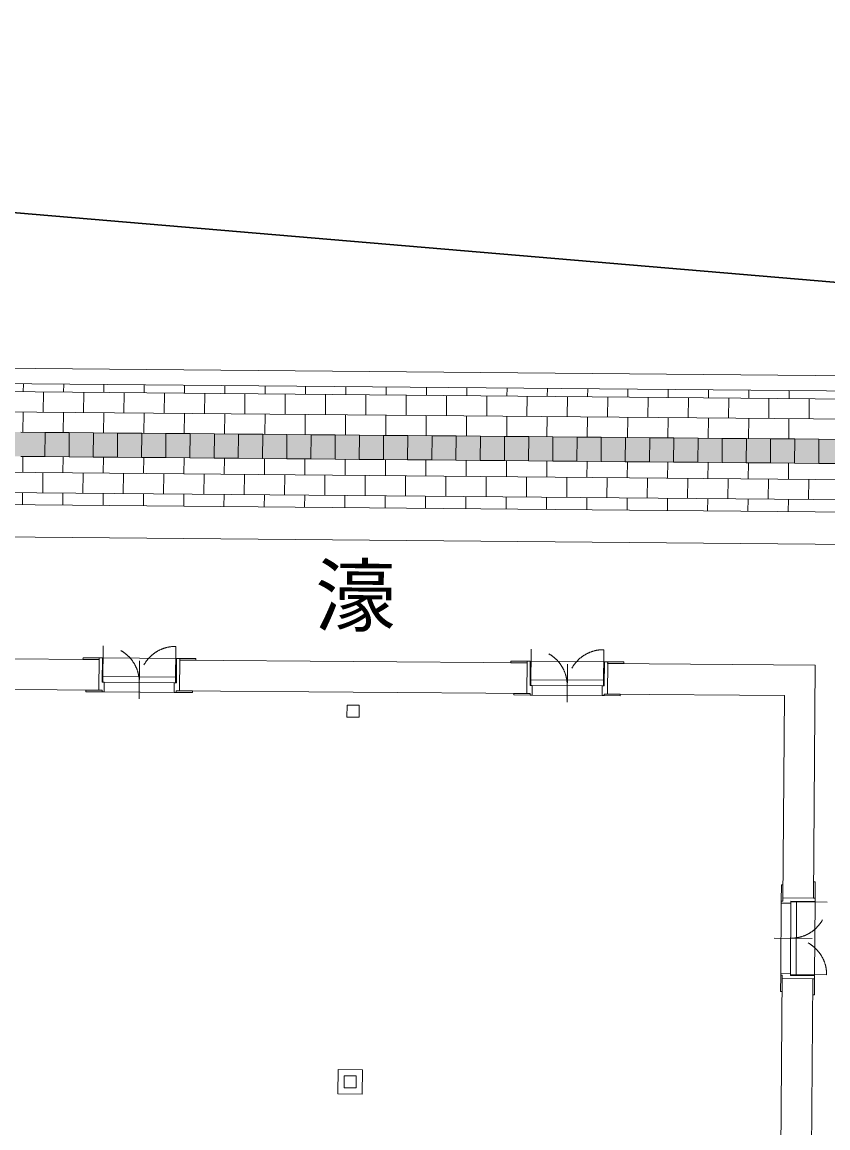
# Model space of a CAD drawing. Units: millimetres, scale not verified. Extents: x -94331 to 144568, y -56598 to 62562.
# Drawn here: x 3329 to 13324, y -5482 to 8227 of the extents above; entities that cross this region are included whole.
import ezdxf
from ezdxf.enums import TextEntityAlignment as Align

# ---------------------------------------------------------------- set-up
doc = ezdxf.new("R2010")
doc.units = ezdxf.units.MM
doc.header["$LTSCALE"] = 400
doc.linetypes.add('DASHED1', pattern=[1.8, 1.2, -0.6])
for name, color, linetype, lineweight in [('0-0_芯', 1, 'Continuous', 30), ('0-2_壁', 7, 'Continuous', 9), ('0-4_衛生設備', 7, 'Continuous', 9), ('0-5_雑', 7, 'Continuous', 9)]:
    doc.layers.add(name, color=color, linetype=linetype, lineweight=lineweight)
doc.layers.add('0-7_ハッチ', color=7, linetype='Continuous')
doc.layers.add('0-C_0', color=8, linetype='Continuous')
doc.styles.add('ＭＳ ゴシック', font='')
doc.styles.get('ＭＳ ゴシック').set_extended_font_data('MS Gothic')

msp = doc.modelspace()

# ---------------------------------------------------------------- linework, layer by layer
at = {"layer": '0-0_芯'}
msp.add_line((35201.4, 3158.4), (-32989.8, 8932.1), dxfattribs=at)
at = {"layer": '0-2_壁'}
for p, q in [((710.2, 3956.5), (16785.9, 3815.2)), ((15082.9, 2140.1), (-4, 2272.8)), ((14679.9, 1743.6), (240.3, 1870.6)), ((4332.5, 44.6), (4335.9, 494.6)), ((5232.4, 37.7), (5235.9, 487.7)), ((9640.6, 3.9), (9644, 453.9)), ((10540.6, -3), (10544, 447)), ((4284.6, 325), (1708.8, 344.8)), ((4281.7, -55), (4284.8, 345)), ((4324.8, 344.7), (4284.8, 345)), ((4322.5, 44.7), (4324.8, 344.7)), ((4324.8, 344.7), (5244.7, 337.6)), ((4780.9, -164.3), (4784.5, 307.9)), ((5242.4, 37.7), (5244.7, 337.6)), ((5244.7, 337.6), (5284.7, 337.3)), ((5281.7, -62.7), (5284.7, 337.3)), ((7438.7, 300.8), (5284.6, 317.3)), ((7438.7, 300.8), (9592.7, 284.3)), ((9589.8, -95.7), (9592.9, 304.3)), ((9632.9, 304), (9592.9, 304.3)), ((9630.6, 4), (9632.9, 304)), ((10552.9, 296.9), (9632.9, 304)), ((10550.5, -3.1), (10552.9, 296.9)), ((10552.9, 296.9), (10592.9, 296.6)), ((10589.8, -103.4), (10592.9, 296.6)), ((10592.7, 276.6), (13168.5, 256.8)), ((10089, -205.1), (10092.6, 267.2)), ((13146.3, -2633.1), (13168.5, 256.8)), ((4347.5, 44.5), (4322.5, 44.7)), ((5243, 107.6), (4323, 114.7)), ((4346.5, -75.5), (4347.5, 44.5)), ((5242.4, 37.7), (4347.5, 44.5)), ((5216.5, -82.2), (5217.4, 37.8)), ((5217.4, 37.8), (5242.4, 37.7)), ((9630.6, 4), (10525.6, -2.9)), ((9655.6, 3.8), (9630.6, 4)), ((9631.1, 74), (10551.1, 66.9)), ((9654.7, -116.2), (9655.6, 3.8)), ((4321.5, -75.3), (4346.5, -75.5)), ((5241.5, -82.3), (4346.5, -75.5)), ((5241.5, -82.3), (5216.5, -82.2)), ((5241.5, -82.3), (5241.7, -62.3)), ((7435.7, -79.2), (5241.7, -62.3)), ((7435.7, -79.2), (9629.8, -96)), ((9629.7, -116), (9629.8, -96)), ((9629.7, -116), (10524.6, -122.9)), ((9629.7, -116), (9654.7, -116.2)), ((10524.6, -122.9), (10525.6, -2.9)), ((10549.6, -123.1), (10524.6, -122.9)), ((10525.6, -2.9), (10550.5, -3.1)), ((12766, -2670.2), (12785.6, -120.2)), ((12746, -2670), (12766, -2670.2)), ((12766.3, -2630.2), (13166.3, -2633.2)), ((12866, -2670.9), (12859.1, -3565.9)), ((12865.9, -2680.9), (13315.9, -2684.4)), ((12936, -2671.5), (12929, -3591.4)), ((13158.9, -3593.2), (13166, -2673.2)), ((13166, -2673.2), (13166.3, -2633.2)), ((12657, -3129.3), (13129.2, -3133)), ((12734, -6845), (12759, -3590.1)), ((12739, -3590), (12739.2, -3565)), ((12739, -3590), (12759, -3590.1)), ((12758.7, -3630.1), (13158.6, -3633.2)), ((12859, -3580.9), (13309, -3584.4)), ((13114, -6848), (13138.6, -3633)), ((13158.9, -3593.2), (13158.6, -3633.2))]:
    msp.add_line(p, q, dxfattribs=at)
for points in [[(-1877.7, 6316), (629.9, 3767.2), (16594.4, 3626.8)], [(4321.5, -75.3), (4321.7, -55.3), (2085.9, -38.1)], [(10549.6, -123.1), (10549.8, -103.1), (12785.6, -120.2)], [(12746, -2670), (12739.2, -3565), (12859.1, -3565.9), (12859, -3590.9), (13158.9, -3593.2)], [(12746, -2670), (12745.8, -2695), (12865.8, -2695.9), (12866, -2670.9), (13166, -2673.2)]]:
    msp.add_lwpolyline(points, dxfattribs=at)
for points in [[(4284.6, 325), (4084.6, 326.5), (4084.8, 346.5), (4284.8, 345)], [(5284.6, 317.3), (5484.6, 315.8), (5484.7, 335.8), (5284.7, 337.3)], [(9592.7, 284.3), (9392.7, 285.8), (9392.9, 305.8), (9592.9, 304.3)], [(10592.7, 276.6), (10792.7, 275.1), (10792.8, 295.1), (10592.9, 296.6)], [(4321.7, -55.3), (4121.7, -53.8), (4121.6, -73.8), (4321.5, -75.3)], [(5241.7, -62.3), (5441.7, -63.9), (5441.5, -83.9), (5241.5, -82.3)], [(9629.8, -96), (9429.8, -94.5), (9429.7, -114.5), (9629.7, -116)], [(10549.8, -103.1), (10749.8, -104.6), (10749.6, -124.6), (10549.6, -123.1)], [(7509.5, -241.7), (7508.3, -391.7), (7358.4, -390.5), (7359.5, -240.5)], [(13146.3, -2633.1), (13147.8, -2433.1), (13167.8, -2433.2), (13166.3, -2633.2)], [(12766, -2670.2), (12767.6, -2470.2), (12747.6, -2470), (12746, -2670)], [(12759, -3590.1), (12757.4, -3790.1), (12737.4, -3790), (12739, -3590)], [(13138.6, -3633), (13137.1, -3833), (13157.1, -3833.2), (13158.6, -3633.2)], [(7549.8, -4762.5), (7547.5, -5062.5), (7247.5, -5060.2), (7249.8, -4760.2)], [(7474.2, -4836.9), (7473.1, -4986.9), (7323.1, -4985.7), (7324.2, -4835.7)]]:
    msp.add_lwpolyline(points, close=True, dxfattribs=at)
at = {"layer": '0-2_壁', "linetype": 'DASHED1'}
for centre, start, end in [((4332.5, 44.6), 359.56035, 89.56035), ((5232.4, 37.7), 89.56035, 179.56035), ((9640.6, 3.9), 359.56035, 89.56035), ((10540.6, -3), 89.56035, 179.56035), ((12865.9, -2680.9), 269.56035, 359.56035), ((12859, -3580.9), 359.56035, 89.56035)]:
    msp.add_arc(centre, 450, start, end, dxfattribs=at)
at = {"layer": '0-4_衛生設備'}
for p, q in [((3614.1, 3141), (3314.1, 3143.6)), ((3611.5, 2841), (3614.1, 3141)), ((3914.1, 3138.3), (3614.1, 3141)), ((3911.5, 2838.3), (3914.1, 3138.3)), ((4214.1, 3135.7), (3914.1, 3138.3)), ((4211.5, 2835.7), (4214.1, 3135.7)), ((4514.1, 3133.1), (4214.1, 3135.7)), ((4511.4, 2833.1), (4514.1, 3133.1)), ((4814.1, 3130.4), (4514.1, 3133.1)), ((4811.4, 2830.4), (4814.1, 3130.4)), ((5114.1, 3127.8), (4814.1, 3130.4)), ((5111.4, 2827.8), (5114.1, 3127.8)), ((5414, 3125.1), (5114.1, 3127.8)), ((5411.4, 2825.2), (5414, 3125.1)), ((5714, 3122.5), (5414, 3125.1)), ((5711.4, 2822.5), (5714, 3122.5)), ((6014, 3119.9), (5714, 3122.5)), ((6011.4, 2819.9), (6014, 3119.9)), ((6314, 3117.2), (6014, 3119.9)), ((6311.4, 2817.2), (6314, 3117.2)), ((6614, 3114.6), (6314, 3117.2)), ((6611.4, 2814.6), (6614, 3114.6)), ((6914, 3112), (6614, 3114.6)), ((6911.4, 2812), (6914, 3112)), ((7214, 3109.3), (6914, 3112)), ((7211.3, 2809.3), (7214, 3109.3)), ((7514, 3106.7), (7214, 3109.3)), ((7511.3, 2806.7), (7514, 3106.7)), ((7814, 3104), (7514, 3106.7)), ((7811.3, 2804), (7814, 3104)), ((8113.9, 3101.4), (7814, 3104)), ((8111.3, 2801.4), (8113.9, 3101.4)), ((8413.9, 3098.8), (8113.9, 3101.4)), ((8411.3, 2798.8), (8413.9, 3098.8)), ((8713.9, 3096.1), (8413.9, 3098.8)), ((8711.3, 2796.1), (8713.9, 3096.1)), ((9013.9, 3093.5), (8713.9, 3096.1)), ((9011.3, 2793.5), (9013.9, 3093.5)), ((9313.9, 3090.8), (9013.9, 3093.5)), ((9311.3, 2790.9), (9313.9, 3090.8)), ((9613.9, 3088.2), (9313.9, 3090.8)), ((9611.2, 2788.2), (9613.9, 3088.2)), ((9913.9, 3085.6), (9613.9, 3088.2)), ((9911.2, 2785.6), (9913.9, 3085.6)), ((10213.9, 3082.9), (9913.9, 3085.6)), ((10211.2, 2782.9), (10213.9, 3082.9)), ((10513.9, 3080.3), (10213.9, 3082.9)), ((10511.2, 2780.3), (10513.9, 3080.3)), ((10813.8, 3077.7), (10513.9, 3080.3)), ((10811.2, 2777.7), (10813.8, 3077.7)), ((11113.8, 3075), (10813.8, 3077.7)), ((11111.2, 2775), (11113.8, 3075)), ((11413.8, 3072.4), (11113.8, 3075)), ((11411.2, 2772.4), (11413.8, 3072.4)), ((11713.8, 3069.7), (11413.8, 3072.4)), ((11711.2, 2769.8), (11713.8, 3069.7)), ((12013.8, 3067.1), (11713.8, 3069.7)), ((12011.2, 2767.1), (12013.8, 3067.1)), ((12313.8, 3064.5), (12013.8, 3067.1)), ((12311.1, 2764.5), (12313.8, 3064.5)), ((12613.8, 3061.8), (12313.8, 3064.5)), ((12611.1, 2761.8), (12613.8, 3061.8)), ((12913.8, 3059.2), (12613.8, 3061.8)), ((12911.1, 2759.2), (12913.8, 3059.2)), ((13213.7, 3056.6), (12913.8, 3059.2)), ((13211.1, 2756.6), (13213.7, 3056.6)), ((13513.7, 3053.9), (13213.7, 3056.6)), ((3311.5, 2843.6), (3611.5, 2841)), ((3611.5, 2841), (3911.5, 2838.3)), ((3911.5, 2838.3), (4211.5, 2835.7)), ((4211.5, 2835.7), (4511.4, 2833.1)), ((4511.4, 2833.1), (4811.4, 2830.4)), ((4811.4, 2830.4), (5111.4, 2827.8)), ((5111.4, 2827.8), (5411.4, 2825.2)), ((5411.4, 2825.2), (5711.4, 2822.5)), ((5711.4, 2822.5), (6011.4, 2819.9)), ((6011.4, 2819.9), (6311.4, 2817.2)), ((6311.4, 2817.2), (6611.4, 2814.6)), ((6611.4, 2814.6), (6911.4, 2812)), ((6911.4, 2812), (7211.3, 2809.3)), ((7211.3, 2809.3), (7511.3, 2806.7)), ((7511.3, 2806.7), (7811.3, 2804)), ((7811.3, 2804), (8111.3, 2801.4)), ((8111.3, 2801.4), (8411.3, 2798.8)), ((8411.3, 2798.8), (8711.3, 2796.1)), ((8711.3, 2796.1), (9011.3, 2793.5)), ((9011.3, 2793.5), (9311.3, 2790.9)), ((9311.3, 2790.9), (9611.2, 2788.2)), ((9611.2, 2788.2), (9911.2, 2785.6)), ((9911.2, 2785.6), (10211.2, 2782.9)), ((10211.2, 2782.9), (10511.2, 2780.3)), ((10511.2, 2780.3), (10811.2, 2777.7)), ((10811.2, 2777.7), (11111.2, 2775)), ((11111.2, 2775), (11411.2, 2772.4)), ((11411.2, 2772.4), (11711.2, 2769.8)), ((11711.2, 2769.8), (12011.2, 2767.1)), ((12011.2, 2767.1), (12311.1, 2764.5)), ((12311.1, 2764.5), (12611.1, 2761.8)), ((12611.1, 2761.8), (12911.1, 2759.2)), ((12911.1, 2759.2), (13211.1, 2756.6)), ((13211.1, 2756.6), (13511.1, 2753.9))]:
    msp.add_line(p, q, dxfattribs=at)
at = {"layer": '0-5_雑'}
for p, q in [((3345, 3743.4), (3344.2, 3643.4)), ((3844.9, 3739), (3844.2, 3639)), ((4344.9, 3734.6), (4344.1, 3634.6)), ((4844.9, 3730.2), (4844.1, 3630.2)), ((5344.9, 3725.8), (5344.1, 3625.8)), ((5844.9, 3721.4), (5844.1, 3621.4)), ((6344.8, 3717), (6344.1, 3617)), ((6844.8, 3712.6), (6844, 3612.6)), ((7344.8, 3708.2), (7344, 3608.2)), ((7844.8, 3703.8), (7844, 3603.8)), ((16593.7, 3526.8), (-119.9, 3673.8)), ((3594.2, 3641.2), (3592.3, 3391.2)), ((4094.2, 3636.8), (4092.2, 3386.8)), ((4594.1, 3632.4), (4592.2, 3382.4)), ((5094.1, 3628), (5092.2, 3378)), ((5594.1, 3623.6), (5592.2, 3373.6)), ((6094.1, 3619.2), (6092.2, 3369.2)), ((6594.1, 3614.8), (6592.1, 3364.8)), ((7094, 3610.4), (7092.1, 3360.4)), ((7594, 3606), (7592.1, 3356)), ((8094, 3601.6), (8092.1, 3351.6)), ((8344.8, 3699.4), (8344, 3599.4)), ((8594, 3597.2), (8592.1, 3347.2)), ((8844.7, 3695), (8844, 3595)), ((9094, 3592.8), (9092, 3342.8)), ((9344.7, 3690.6), (9344, 3590.6)), ((9593.9, 3588.4), (9592, 3338.4)), ((9844.7, 3686.2), (9843.9, 3586.2)), ((10093.9, 3584), (10092, 3334)), ((10344.7, 3681.8), (10343.9, 3581.8)), ((10593.9, 3579.6), (10592, 3329.6)), ((10844.7, 3677.4), (10843.9, 3577.4)), ((11093.9, 3575.2), (11092, 3325.2)), ((11344.6, 3673), (11343.9, 3573)), ((11593.9, 3570.8), (11592, 3320.8)), ((11844.6, 3668.6), (11843.9, 3568.6)), ((12093.9, 3566.4), (12091.9, 3316.4)), ((12344.6, 3664.2), (12343.8, 3564.2)), ((12844.6, 3659.8), (12843.8, 3559.8)), ((12593.8, 3562), (12591.9, 3312)), ((13093.8, 3557.6), (13091.9, 3307.6)), ((16591.8, 3276.9), (604.5, 3417.4)), ((3342.3, 3393.4), (3340.3, 3143.4)), ((3842.2, 3389), (3840.3, 3139)), ((4342.2, 3384.6), (4340.3, 3134.6)), ((4842.2, 3380.2), (4840.3, 3130.2)), ((5342.2, 3375.8), (5340.3, 3125.8)), ((5842.2, 3371.4), (5840.3, 3121.4)), ((6342.2, 3367), (6340.2, 3117)), ((6842.1, 3362.6), (6840.2, 3112.6)), ((7342.1, 3358.2), (7340.2, 3108.2)), ((7842.1, 3353.8), (7840.2, 3103.8)), ((8342.1, 3349.4), (8340.2, 3099.4)), ((8842.1, 3345), (8840.1, 3095)), ((9342, 3340.6), (9340.1, 3090.6)), ((9842, 3336.2), (9840.1, 3086.2)), ((10342, 3331.8), (10340.1, 3081.8)), ((10842, 3327.4), (10840.1, 3077.4)), ((11342, 3323), (11340, 3073)), ((11841.9, 3318.6), (11840, 3068.6)), ((12341.9, 3314.2), (12340, 3064.2)), ((12841.9, 3309.8), (12840, 3059.8)), ((3338, 2843.4), (3336.5, 2643.4)), ((3838, 2839), (3836.5, 2639)), ((4338, 2834.6), (4336.5, 2634.6)), ((4838, 2830.2), (4836.5, 2630.2)), ((5338, 2825.8), (5336.4, 2625.8)), ((5837.9, 2821.4), (5836.4, 2621.4)), ((6337.9, 2817), (6336.4, 2617)), ((6837.9, 2812.6), (6836.4, 2612.6)), ((7337.9, 2808.2), (7336.4, 2608.2)), ((7837.9, 2803.8), (7836.3, 2603.8)), ((8337.9, 2799.4), (8336.3, 2599.4)), ((8837.8, 2795), (8836.3, 2595)), ((9337.8, 2790.6), (9336.3, 2590.6)), ((9837.8, 2786.2), (9836.3, 2586.2)), ((10337.8, 2781.8), (10336.2, 2581.8)), ((10837.8, 2777.4), (10836.2, 2577.4)), ((11337.7, 2773), (11336.2, 2573)), ((11837.7, 2768.6), (11836.2, 2568.6)), ((12337.7, 2764.2), (12336.2, 2564.2)), ((12837.7, 2759.8), (12836.1, 2559.9)), ((15385.3, 2537.4), (-401, 2676.3)), ((3586.5, 2641.2), (3584.6, 2391.2)), ((4086.5, 2636.8), (4084.6, 2386.8)), ((4586.5, 2632.4), (4584.5, 2382.4)), ((5086.4, 2628), (5084.5, 2378)), ((5586.4, 2623.6), (5584.5, 2373.6)), ((6086.4, 2619.2), (6084.5, 2369.2)), ((6586.4, 2614.8), (6584.5, 2364.8)), ((7086.4, 2610.4), (7084.4, 2360.4)), ((7586.3, 2606), (7584.4, 2356)), ((8086.3, 2601.6), (8084.4, 2351.6)), ((8586.3, 2597.2), (8584.4, 2347.2)), ((9086.3, 2592.8), (9084.4, 2342.8)), ((9586.3, 2588.4), (9584.4, 2338.4)), ((10086.3, 2584), (10084.3, 2334)), ((10586.2, 2579.6), (10584.3, 2329.6)), ((11086.2, 2575.2), (11084.3, 2325.2)), ((11586.2, 2570.8), (11584.3, 2320.9)), ((12086.2, 2566.4), (12084.3, 2316.5)), ((12586.2, 2562.1), (12584.2, 2312.1)), ((13086.1, 2557.7), (13084.2, 2307.7)), ((15684.1, 2284.8), (-152.9, 2424.1)), ((3334.6, 2393.4), (3333.4, 2243.4)), ((3834.6, 2389), (3833.4, 2239)), ((4334.6, 2384.6), (4333.4, 2234.6)), ((4834.5, 2380.2), (4833.4, 2230.2)), ((5334.5, 2375.8), (5333.4, 2225.8)), ((5834.5, 2371.4), (5833.3, 2221.4)), ((6334.5, 2367), (6333.3, 2217)), ((6834.5, 2362.6), (6833.3, 2212.6)), ((7334.4, 2358.2), (7333.3, 2208.2)), ((7834.4, 2353.8), (7833.3, 2203.8)), ((8334.4, 2349.4), (8333.2, 2199.4)), ((8834.4, 2345), (8833.2, 2195)), ((9334.4, 2340.6), (9333.2, 2190.6)), ((9834.3, 2336.2), (9833.2, 2186.2)), ((10334.3, 2331.8), (10333.2, 2181.8)), ((10834.3, 2327.4), (10833.2, 2177.5)), ((11334.3, 2323.1), (11333.1, 2173.1)), ((11834.3, 2318.7), (11833.1, 2168.7)), ((12334.2, 2314.3), (12333.1, 2164.3)), ((12834.2, 2309.9), (12833.1, 2159.9))]:
    msp.add_line(p, q, dxfattribs=at)
at = {"layer": '0-C_0'}
for points in [[(15987.9, 3031.6), (614.2, 3167.4), (611.6, 2867.4)], [(15987.9, 3031.6), (611.6, 2867.4), (15385.3, 2737.4)]]:
    msp.add_solid(points, dxfattribs=at)

# ---------------------------------------------------------------- texts
at = {"layer": '0-7_ハッチ', "style": 'ＭＳ ゴシック'}
msp.add_text('濠', height=733.1, rotation=359.57, dxfattribs=at).set_placement((6958.2, 532.3), align=Align.BOTTOM_LEFT)

doc.saveas('drawing.dxf')
